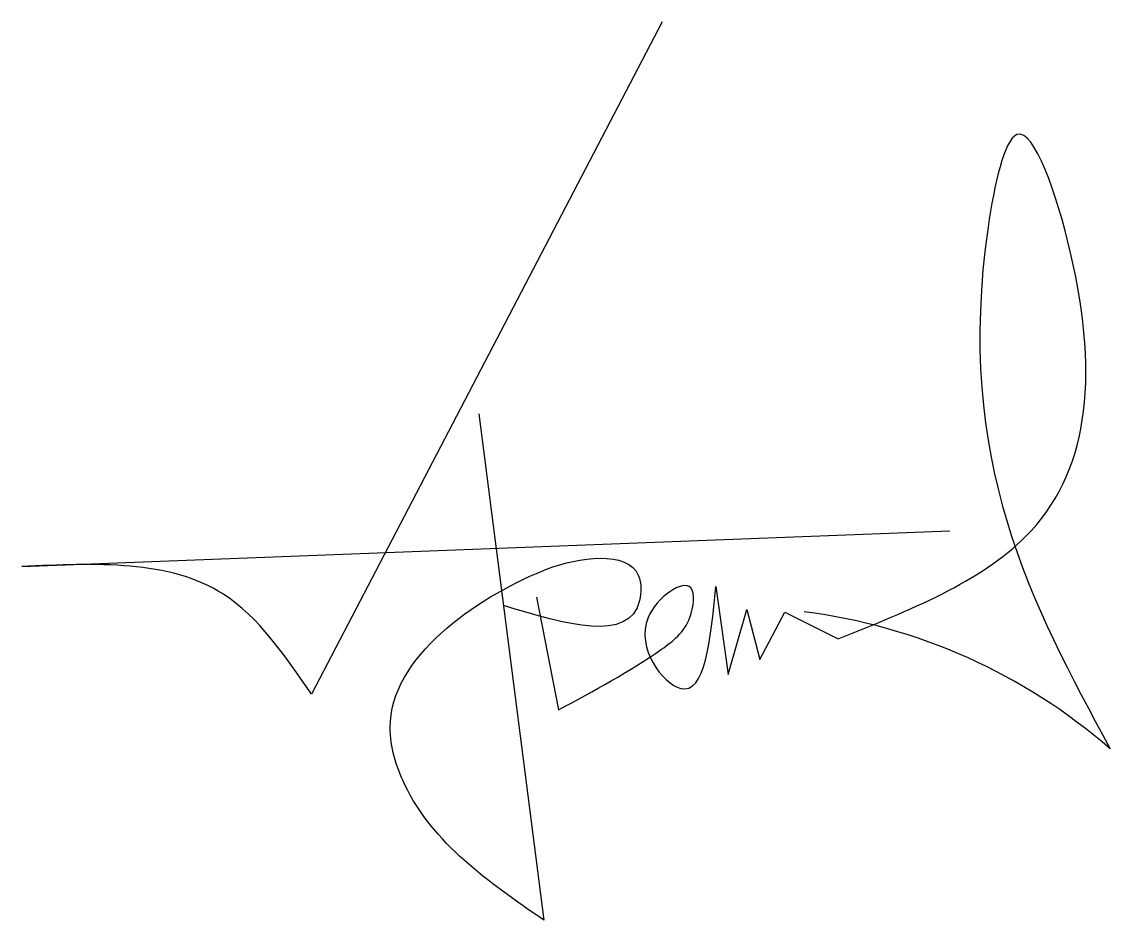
# Model space of a CAD drawing. Header units: millimetres. Extents: x 2451.5 to 2462.2, y 1749 to 1757.8.
import ezdxf

# ---------------------------------------------------------------- set-up
doc = ezdxf.new("R2010")
doc.units = ezdxf.units.MM

msp = doc.modelspace()

# ---------------------------------------------------------------- linework, layer by layer
at = {"color": 5}
for p, q in [((2455.994, 1753.967), (2456.633, 1748.991)), ((2451.499, 1752.467), (2460.624, 1752.818)), ((2456.561, 1752.167), (2456.777, 1751.059))]:
    msp.add_line(p, q, dxfattribs=at)
for points in [[(2457.797, 1757.821), (2454.347, 1751.212)], [(2458.325, 1752.27), (2458.444, 1751.405), (2458.627, 1752.045), (2458.755, 1751.552), (2459.002, 1752.018), (2459.527, 1751.757)]]:
    msp.add_lwpolyline(points, dxfattribs=at)
msp.add_arc((2458.482, 1746.401), 5.666, 48.9685, 82.789, dxfattribs=at)
for points in [[(2459.527, 1751.757), (2461.373, 1752.765), (2461.812, 1755.55), (2461.285, 1756.712), (2461.001, 1755.804), (2462.202, 1750.676)], [(2456.633, 1748.991), (2455.264, 1750.328), (2455.121, 1750.882), (2456.622, 1752.426), (2456.675, 1752.447), (2457.565, 1752.376), (2457.574, 1752.134), (2456.236, 1752.083)], [(2454.347, 1751.212), (2453.482, 1752.195), (2451.499, 1752.467)], [(2456.777, 1751.059), (2457.791, 1751.655), (2458.068, 1751.966), (2458.078, 1752.257), (2457.658, 1751.965), (2457.978, 1751.269), (2458.325, 1752.27)]]:
    msp.add_spline(points, degree=3, dxfattribs=at)

doc.saveas('drawing.dxf')
